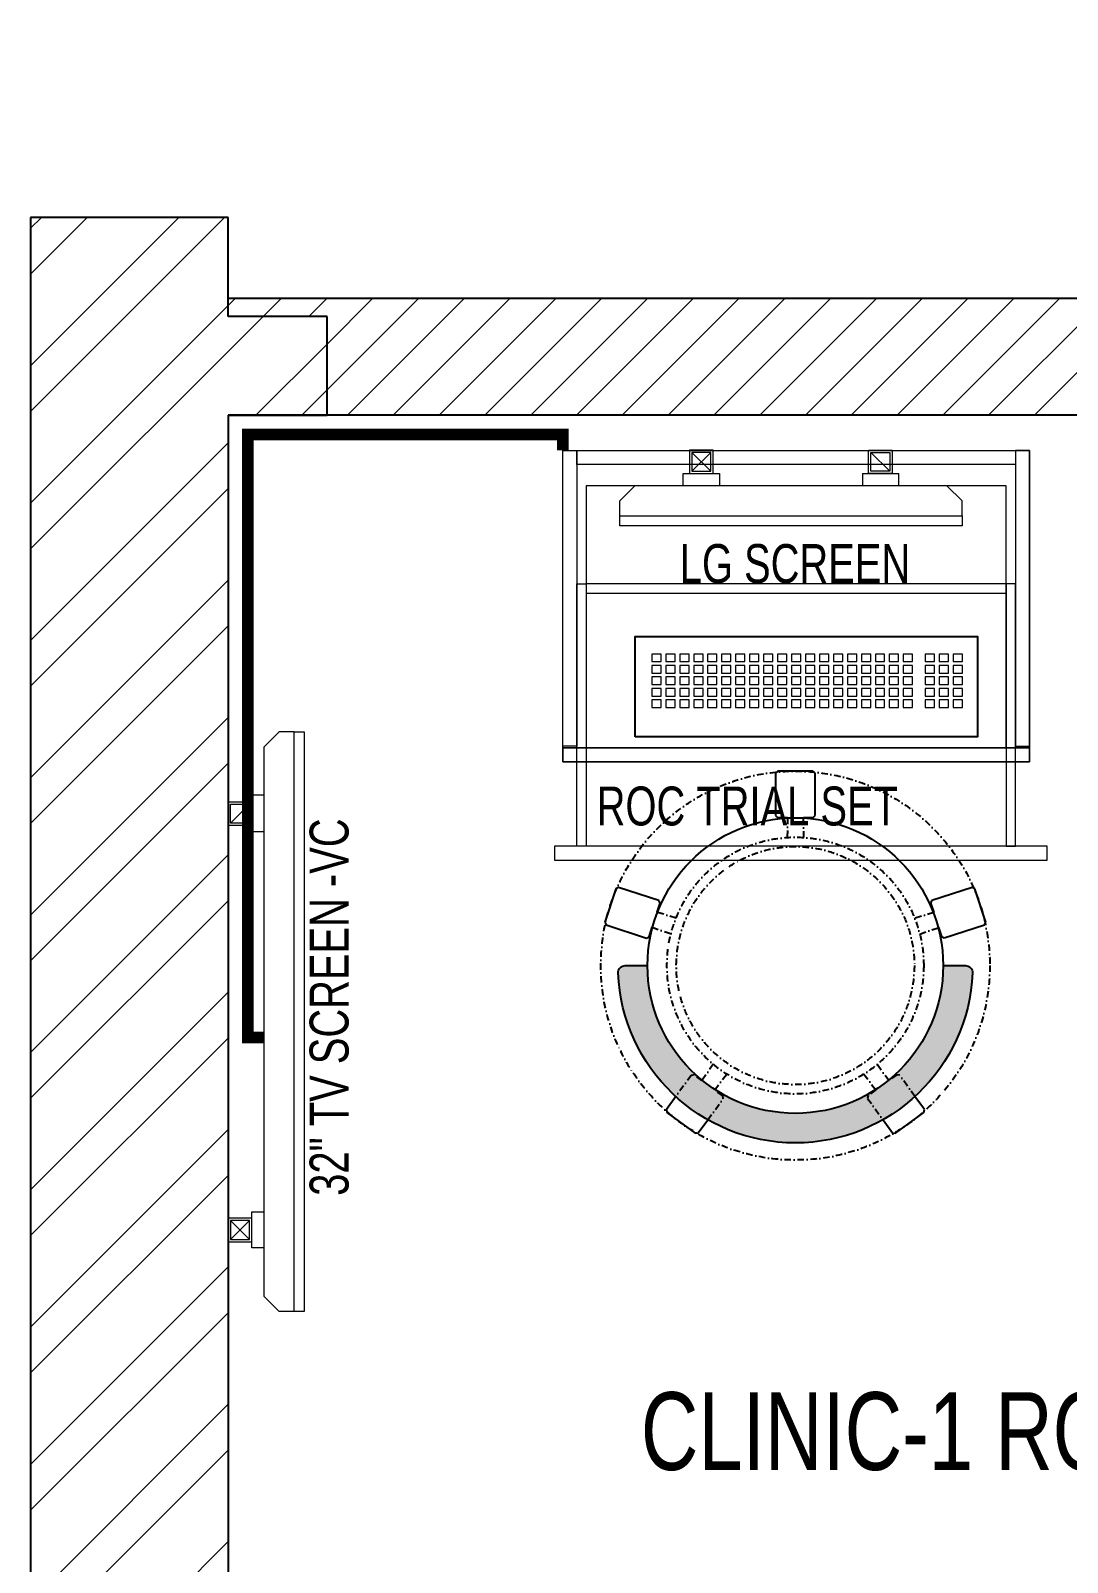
# Model space of a CAD drawing. Header units: feet. Extents: x 3051934 to 3057192, y -6064075 to -6046138.
# Drawn here: x 3051934 to 3053266, y -6050077 to -6048108 of the extents above; entities that cross this region are included whole.
import ezdxf

# ---------------------------------------------------------------- set-up
doc = ezdxf.new("R2010")
doc.units = ezdxf.units.FT
doc.header["$LTSCALE"] = 33
doc.header["$MEASUREMENT"] = 0
for name, pattern in [('ACAD_ISO03W100', [30, 12, -18]), ('DASHDOT2', [0.5, 0.25, -0.125, 0, -0.125]), ('HIDDEN', [9.524999999999995, 6.349999999999997, -3.174999999999998])]:
    doc.linetypes.add(name, pattern=pattern)
doc.layers.add('A-WALL', color=1, linetype='Continuous')
for name, color, linetype, lineweight in [('Floor-Unit', 1, 'Continuous', 13), ('HATCH', 9, 'Continuous', 9), ('LENS-DIM', 252, 'Continuous', 5), ('LENS-FURNITURE', 13, 'Continuous', 9), ('LENS-TEXT', 31, 'Continuous', 5), ('LENS_PARTITION', 21, 'Continuous', 25), ('LENS_TEXT', 31, 'Continuous', 5), ('LK-EQPMT', 3, 'Continuous', 18), ('LN-ELEVATION-1', 81, 'Continuous', 25), ('LN-ELEVATION-2', 103, 'Continuous', 20), ('LN-HATCH', 251, 'Continuous', 0), ('TV', 92, 'Continuous', 18)]:
    doc.layers.add(name, color=color, linetype=linetype, lineweight=lineweight)
doc.styles.get("Standard").update_dxf_attribs({"font": 'GILC____.TTF'})

# ---------------------------------------------------------------- blocks, each defined once
blk = doc.blocks.new('A$C6784298c')
at = {"layer": 'LN-HATCH'}
h = blk.add_hatch(dxfattribs=at)
h.set_pattern_fill('ANSI32', color=256, scale=333, angle=180)
h.set_pattern_definition([(225, (-5762440.718248804, 5286725.528060722), (88.29995930067012, -88.29995930067015), []), (225, (-5762499.584888239, 5286725.528060722), (88.29995930067012, -88.29995930067015), [])])
h.paths.add_polyline_path([(-3583.710615369491, -2879.309456639923), (-3837.710615369491, -2879.309456639923), (-3837.710615369491, -4352.509456640109), (-2821.710615369492, -4352.509456640109), (-2821.710615369492, -4098.509456640109), (-3583.710615369491, -4098.509456640109)])
h.paths.add_polyline_path([(-3583.710615369491, 143.2905433597043), (-3837.710615369491, 143.2905433597043), (-3837.710615369491, -2498.309456639923), (-3583.710615369491, -2498.309456639923)])
h.paths.add_polyline_path([(-3583.710615369491, 11090.69054336007), (-3456.710615369491, 11090.69054336007), (-3456.710615369491, 11217.69054336007), (-3583.710615369491, 11217.69054336007), (-3583.710615369491, 11344.69054336007), (-3837.710615369491, 11344.69054336007), (-3837.710615369491, 422.6905433600768), (-3583.710615369491, 422.6905433600768)])
h.paths.add_polyline_path([(1420.089384631254, 143.2905433597043), (1166.089384631254, 143.2905433597043), (1166.089384631254, -3996.909456640482), (1420.089384631254, -3996.909456640482)])
h.paths.add_polyline_path([(1039.089384631254, -4098.509456640109), (327.8893846319988, -4098.509456640109), (327.8893846319988, -4352.509456640109), (1039.089384631254, -4352.509456640109)])
h.paths.add_polyline_path([(1420.089384631254, 5324.890543359332), (1166.089384631254, 5324.890543359332), (1166.089384631254, 422.6905433600768), (1420.089384631254, 422.6905433600768)])
h.paths.add_polyline_path([(1420.089384631254, 10785.89054335933), (1166.089384631254, 10785.89054335933), (1166.089384631254, 5731.290543359705), (1420.089384631254, 5731.290543359705)])
h.paths.add_polyline_path([(1420.089384631254, 13173.49054335989), (1166.089384631254, 13173.49054335989), (1166.089384631254, 11344.69054336007), (1420.089384631254, 11344.69054336007)])
h.paths.add_polyline_path([(1039.089384631254, 13554.49054335989), (124.6893846290186, 13554.49054335989), (124.6893846290186, 13300.49054335989), (1039.089384631254, 13300.49054335989)])
h.paths.add_polyline_path([(-2.310615370981395, 13173.49054335989), (-256.3106153709814, 13173.49054335989), (-256.3106153709814, 11344.69054336007), (-2288.310615370981, 11344.69054336007), (-2288.310615370981, 11090.69054336007), (-2.310615370981395, 11090.69054336007)])
h = blk.add_hatch(dxfattribs=at)
h.set_pattern_fill('ANSI31', color=256, scale=333, angle=180)
h.set_pattern_definition([(225, (-5762440.718248804, 5286725.528060722), (29.43331976689004, -29.43331976689005), [])])
h.paths.add_polyline_path([(-2288.310615370981, 11240.69054336007), (-3583.710615369491, 11240.69054336007), (-3583.710615369491, 11217.69054336007), (-3456.710615369491, 11217.69054336007), (-3456.710615369491, 11090.69054336007), (-2288.310615370981, 11090.69054336007)])
at = {"layer": 'A-WALL'}
for p, q in [((-3837.710615369491, 11344.69054336007), (-3837.710615369491, -4352.509456640109)), ((-3583.710615369491, 11344.69054336007), (-3837.710615369491, 11344.69054336007)), ((-3583.710615369491, 11217.69054336007), (-3583.710615369491, 11344.69054336007)), ((-2288.310615370981, 11240.69054336007), (-3583.710615369491, 11240.69054336007)), ((-3456.710615369491, 11217.69054336007), (-3583.710615369491, 11217.69054336007)), ((-3456.710615369491, 11090.69054336007), (-3456.710615369491, 11217.69054336007)), ((-3583.710615369491, 11090.69054336007), (-3583.710615369491, 422.6905433600768)), ((-3456.710615369491, 11090.69054336007), (-3583.710615369491, 11090.69054336007)), ((-3583.710615369491, 11090.69054336007), (-3456.710615369491, 11090.69054336007)), ((-2288.310615370981, 11090.69054336007), (-3456.710615369491, 11090.69054336007))]:
    blk.add_line(p, q, dxfattribs=at)
blk = doc.blocks.new('TRIAL SET ROC')
at = {"layer": 'LENS-DIM', "ltscale": 0.5}
for points in [[(-400.3652351796627, -364.3162249757442), (-430.3652351796626, -364.3162249757442)], [(169.6347648203373, -364.3162249757442), (139.6347648203373, -364.3162249757442)]]:
    blk.add_lwpolyline(points, dxfattribs=at)
at = {"layer": 'LENS-FURNITURE'}
blk.add_lwpolyline([(-430.3652351796626, 18), (169.6347648203373, 18), (169.6347648203373, -382.3162249757443), (-430.3652351796626, -382.3162249757443)], close=True, dxfattribs=at)
at = {"layer": 'LENS-FURNITURE', "color": 146}
for points in [[(-412.3652351796627, -153.6065521437457), (-400.3652351796627, -153.6065521437457), (-400.3652351796628, -490.6065521437458), (-412.3652351796627, -490.6065521437458)], [(139.6347648203373, -153.6065521437458), (-400.3652351796627, -153.6065521437457), (-400.3652351796627, -165.6065521437457), (139.6347648203373, -165.6065521437458)], [(151.6347648203373, -153.6065521437458), (139.6347648203373, -153.6065521437458), (139.6347648203372, -490.6065521437458), (151.6347648203373, -490.6065521437458)], [(192.1347648203373, -490.6065521437458), (-440.8652351796627, -490.6065521437458), (-440.8652351796627, -508.6065521437458), (192.1347648203373, -508.6065521437458)]]:
    blk.add_lwpolyline(points, close=True, dxfattribs=at)
at = {"layer": 'LN-ELEVATION-2'}
for points in [[(-430.3652351796626, 18), (-412.3652351796627, 18), (-412.3652351796627, -362.3162249757442), (-430.3652351796626, -362.3162249757442)], [(-412.3652351796627, 18), (151.6347648203373, 18), (151.6347648203373, 0), (-412.3652351796627, 0)], [(169.6347648203373, 18), (151.6347648203373, 18), (151.6347648203373, -362.3162249757442), (169.6347648203373, -362.3162249757442)], [(169.6347648203373, -364.3162249757442), (-430.3652351796626, -364.3162249757442), (-430.3652351796626, -382.3162249757443), (169.6347648203373, -382.3162249757443)], [(169.6347648203373, -382.3162249757443), (-430.3652351796626, -382.3162249757443), (-430.3652351796626, -364.3162249757442), (169.6347648203373, -364.3162249757442)]]:
    blk.add_lwpolyline(points, close=True, dxfattribs=at)
at = {"layer": 'LN-ELEVATION-2', "linetype": 'HIDDEN', "ltscale": 100}
blk.add_lwpolyline([(-400.3652351796627, -364.3162249757442), (139.6347648203373, -364.3162249757442), (139.6347648203373, -27.35909500904381), (-400.3652351796627, -27.35909500904381)], close=True, dxfattribs=at)
at = {"insert": (-386.8645105547048, -414.1468168679739), "char_height": 50, "attachment_point": 1}
blk.add_mtext_dynamic_manual_height_columns('ROC TRIAL SET', width=625.228464345434, gutter_width=500, heights=[0], dxfattribs=at)
blk = doc.blocks.new('*U25')
at = {"layer": 'LK-EQPMT', "ltscale": 12}
blk.add_lwpolyline([(5.986879315214991, 4.914598100478997), (-5.986879315214991, 4.914598100478997), (-5.986879315214991, -4.914598100478997), (5.986879315214991, -4.914598100478997)], close=True, dxfattribs=at)
blk = doc.blocks.new('*U26')
at = {"color": 0, "linetype": 'ByBlock', "lineweight": -2}
for p in [(0, 0), (17.96063794564497, 0), (35.92127589128995, 0), (53.88191383693492, 0), (71.8425517825799, 0), (89.80318972822487, 0), (107.7638276738698, 0), (125.7244656195148, 0), (143.6851035651598, 0), (161.6457415108048, 0), (179.6063794564497, 0), (197.5670174020947, 0), (215.5276553477397, 0), (233.4882932933847, 0), (251.4489312390296, 0), (269.4095691846746, 0), (287.3702071303196, 0), (305.3308450759646, 0), (323.2914830216096, 0), (-9e-16, -14.74379430143699), (17.96063794564497, -14.74379430143699), (35.92127589128995, -14.74379430143699), (53.88191383693492, -14.74379430143699), (71.8425517825799, -14.74379430143699), (89.80318972822487, -14.74379430143699), (107.7638276738698, -14.74379430143699), (125.7244656195148, -14.74379430143699), (143.6851035651598, -14.74379430143699), (161.6457415108048, -14.74379430143699), (179.6063794564497, -14.74379430143699), (197.5670174020947, -14.74379430143699), (215.5276553477397, -14.74379430143699), (233.4882932933847, -14.74379430143699), (251.4489312390296, -14.74379430143699), (269.4095691846746, -14.74379430143699), (287.3702071303196, -14.74379430143699), (305.3308450759646, -14.74379430143699), (323.2914830216096, -14.74379430143699), (-1.8e-15, -29.48758860287398), (-2.7e-15, -44.23138290431096), (17.96063794564497, -29.48758860287398), (17.96063794564497, -44.23138290431096), (35.92127589128995, -29.48758860287398), (35.92127589128995, -44.23138290431096), (53.88191383693492, -29.48758860287398), (53.88191383693492, -44.23138290431096), (71.8425517825799, -29.48758860287398), (71.8425517825799, -44.23138290431096), (89.80318972822487, -29.48758860287398), (89.80318972822487, -44.23138290431096), (107.7638276738698, -29.48758860287398), (107.7638276738698, -44.23138290431096), (125.7244656195148, -29.48758860287398), (125.7244656195148, -44.23138290431096), (143.6851035651598, -29.48758860287398), (143.6851035651598, -44.23138290431096), (161.6457415108048, -29.48758860287398), (161.6457415108048, -44.23138290431096), (179.6063794564497, -29.48758860287398), (179.6063794564497, -44.23138290431096), (197.5670174020947, -29.48758860287398), (197.5670174020947, -44.23138290431096), (215.5276553477397, -29.48758860287398), (215.5276553477397, -44.23138290431096), (233.4882932933847, -29.48758860287398), (233.4882932933847, -44.23138290431096), (251.4489312390296, -29.48758860287398), (251.4489312390296, -44.23138290431096), (269.4095691846746, -29.48758860287398), (269.4095691846746, -44.23138290431096), (287.3702071303196, -29.48758860287398), (287.3702071303196, -44.23138290431096), (305.3308450759646, -29.48758860287398), (305.3308450759646, -44.23138290431096), (323.2914830216096, -29.48758860287398), (323.2914830216096, -44.23138290431096), (-3.6e-15, -58.97517720574795), (17.96063794564497, -58.97517720574795), (35.92127589128994, -58.97517720574795), (53.88191383693492, -58.97517720574795), (71.8425517825799, -58.97517720574795), (89.80318972822487, -58.97517720574795), (107.7638276738698, -58.97517720574795), (125.7244656195148, -58.97517720574795), (143.6851035651598, -58.97517720574795), (161.6457415108048, -58.97517720574795), (179.6063794564497, -58.97517720574795), (197.5670174020947, -58.97517720574795), (215.5276553477397, -58.97517720574795), (233.4882932933847, -58.97517720574795), (251.4489312390296, -58.97517720574795), (269.4095691846746, -58.97517720574795), (287.3702071303196, -58.97517720574795), (305.3308450759646, -58.97517720574795), (323.2914830216096, -58.97517720574795)]:
    blk.add_blockref('*U25', p, dxfattribs=at)
blk = doc.blocks.new('*U23')
at = {"layer": 'LK-EQPMT', "ltscale": 12}
blk.add_lwpolyline([(5.986879315214991, 4.914598100478997), (-5.986879315214991, 4.914598100478997), (-5.986879315214991, -4.914598100478997), (5.986879315214991, -4.914598100478997)], close=True, dxfattribs=at)
blk = doc.blocks.new('*U24')
at = {"color": 0, "linetype": 'ByBlock', "lineweight": -2}
for p in [(0, 0), (17.96063794564497, 0), (35.92127589128995, 0), (-9e-16, -14.74379430143699), (17.96063794564497, -14.74379430143699), (35.92127589128995, -14.74379430143699), (-1.8e-15, -29.48758860287398), (-2.7e-15, -44.23138290431096), (17.96063794564497, -29.48758860287398), (17.96063794564497, -44.23138290431096), (35.92127589128995, -29.48758860287398), (35.92127589128995, -44.23138290431096), (-3.6e-15, -58.97517720574795), (17.96063794564497, -58.97517720574795), (35.92127589128994, -58.97517720574795)]:
    blk.add_blockref('*U23', p, dxfattribs=at)
blk = doc.blocks.new('*U18')
at = {"ltscale": 12}
blk.add_lwpolyline([(8.040144996717572, 2.91038e-11), (8.040144996717572, 129.0940371821052), (448.0401449967176, 129.0940371821052), (448.0401449967176, 2.91038e-11)], close=True, dxfattribs=at)
for name, p in [('*U26', (35.16895717114949, 101.6202952143818)), ('*U24', (386.6121428576974, 101.6202952143818))]:
    blk.add_blockref(name, p)
blk = doc.blocks.new('CLINIC SCREEN')
at = {"layer": 'TV'}
for p, q in [((-103.1090284836336, 42.85441964946222), (-127.4114311772946, 18.55201695591665)), ((-127.4114311772946, 42.85441964946222), (-103.1090284836336, 18.55201695591665)), ((102.7052824410566, 42.85441964946222), (127.007685134602, 18.55201695591665))]:
    blk.add_line(p, q, dxfattribs=at)
at = {"layer": 'TV', "ltscale": 12}
for p, q in [((-220.0000000000082, -19.41163062257681), (-200.5883693773149, 0)), ((200.5883693773149, 0), (-200.5883693773149, 0)), ((-138.5315413423604, 0), (-138.5315413423604, 15.514207008644)), ((-138.5315413423604, 15.514207008644), (-91.98892031613741, 15.514207008644)), ((-91.98892031613741, 15.514207008644), (-91.98892031613741, 0)), ((91.98892031610741, 15.514207008644), (91.98892031610741, 0)), ((91.98892031610741, 15.514207008644), (138.5315413423595, 15.514207008644)), ((138.5315413423595, 0), (138.5315413423595, 15.514207008644)), ((219.9999999999918, -19.41163062257681), (200.5883693773149, 0)), ((-220.0000000000082, -38.82326124538668), (-220.0000000000082, -19.41163062257681)), ((219.9999999999918, -38.82326124538668), (219.9999999999918, -19.41163062257681))]:
    blk.add_line(p, q, dxfattribs=at)
at = {"layer": 'TV'}
for points in [[(-130.4492315140169, 15.51421661919448), (-100.0712281470269, 15.51421661919448), (-100.0712281470269, 45.89221998606814), (-130.4492315140169, 45.89221998606814)], [(-127.4114311772946, 18.55201695591665), (-103.1090284836336, 18.55201695591665), (-103.1090284836336, 42.85441964946222), (-127.4114311772946, 42.85441964946222)], [(130.0454854713243, 15.51421661919448), (99.66748210433435, 15.51421661919448), (99.66748210433435, 45.89221998606814), (130.0454854713243, 45.89221998606814)], [(127.007685134602, 18.55201695591665), (102.7052824410566, 18.55201695591665), (102.7052824410566, 42.85441964946222), (127.007685134602, 42.85441964946222)]]:
    blk.add_lwpolyline(points, close=True, dxfattribs=at)
at = {"layer": 'TV', "ltscale": 12}
blk.add_lwpolyline([(-220.0000000000082, -51.71278328332107), (-220.0000000000082, -38.82326124538668), (219.9999999999918, -38.82326124538668), (219.9999999999918, -51.71278328332107)], close=True, dxfattribs=at)
at = {"layer": 'Floor-Unit', "color": 0, "ltscale": 2, "insert": (5.199680584678389, -100.4085774972336), "char_height": 50, "attachment_point": 5}
blk.add_mtext_dynamic_manual_height_columns('LG SCREEN', width=466.4796511627907, gutter_width=12.5, heights=[0], dxfattribs=at)
blk = doc.blocks.new('32INCH VC FOR CLINIC')
at = {"layer": 'LK-EQPMT'}
for p, q in [((116.8909715171903, 152.5672029328125), (92.58856882341206, 128.264800239267)), ((92.58856882341206, 152.5672029328125), (116.8909715171903, 128.264800239267)), ((627.7052824404091, 152.5672029328125), (652.0076851341872, 128.264800239267))]:
    blk.add_line(p, q, dxfattribs=at)
at = {"layer": 'LK-EQPMT', "ltscale": 12}
for p, q in [((81.46845865808427, 109.7127832833503), (81.46845865808427, 125.2269902919943)), ((81.46845865808427, 125.2269902919943), (128.0110796838999, 125.2269902919943)), ((128.0110796838999, 125.2269902919943), (128.0110796838999, 109.7127832833503)), ((616.9889203161001, 125.2269902919943), (616.9889203161001, 109.7127832833503)), ((616.9889203161001, 125.2269902919943), (663.5315413419156, 125.2269902919943)), ((663.5315413419156, 109.7127832833503), (663.5315413419156, 125.2269902919943)), ((0, 90.30115266077335), (19.41163062304258, 109.7127832833503)), ((725.5883693769574, 109.7127832833503), (19.41163062304258, 109.7127832833503)), ((745, 90.30115266077335), (725.5883693769574, 109.7127832833503)), ((0, 70.88952203796362), (0, 90.30115266077335)), ((745, 70.88952203796362), (745, 90.30115266077335))]:
    blk.add_line(p, q, dxfattribs=at)
at = {"layer": 'LK-EQPMT'}
for points in [[(89.55076848529278, 125.2269999025447), (119.9287718534469, 125.2269999025447), (119.9287718534469, 155.6050032694184), (89.55076848529278, 155.6050032694184)], [(92.58856882341206, 128.264800239267), (116.8909715171903, 128.264800239267), (116.8909715171903, 152.5672029328125), (92.58856882341206, 152.5672029328125)], [(655.0454854704439, 125.2269999025447), (624.6674821041522, 125.2269999025447), (624.6674821041522, 155.6050032694184), (655.0454854704439, 155.6050032694184)], [(652.0076851341872, 128.264800239267), (627.7052824404091, 128.264800239267), (627.7052824404091, 152.5672029328125), (652.0076851341872, 152.5672029328125)]]:
    blk.add_lwpolyline(points, close=True, dxfattribs=at)
at = {"layer": 'LK-EQPMT', "ltscale": 12}
blk.add_lwpolyline([(0, 58.0000000000291), (0, 70.88952203796362), (745, 70.88952203796362), (745, 58.0000000000291)], close=True, dxfattribs=at)
at = {"layer": 'LENS-TEXT', "color": 0, "ltscale": 2, "insert": (391.1996805854142, 25.6359011628374), "char_height": 50, "attachment_point": 5}
blk.add_mtext_dynamic_manual_height_columns('32" TV SCREEN -VC', width=466.4796511627907, gutter_width=12.5, heights=[0], dxfattribs=at)
blk = doc.blocks.new('DR STOOL')
at = {"layer": 'HATCH'}
h = blk.add_hatch(dxfattribs=at)
h.set_pattern_fill('ANSI36', color=250, angle=-90.00000000000001)
h.set_pattern_definition([(315, (-227.8099174643867, 917.3997257252777), (6.173926083235043, -1.683798022700468), [7.9375, -1.587499999999999, 0, -1.587499999999999])])
edge = h.paths.add_edge_path()
edge.add_line((-190.0000000041909, 4.511094e-10), (-218.6899174675346, 4.511094e-10))
edge.add_arc((-218.6899174670689, 9.120000000388245), 9.119999999940092, 177.6119845363388, 269.9999999996136, ccw=False)
edge.add_arc((-1.8626451e-09, 3.565219e-10), 228.000000002257, 2.3880154632688004, 177.6119845367313, ccw=False)
edge.add_arc((218.6899174633436, 9.120000000497384), 9.120000000051716, -90.00000000034493, 2.3880154629299, ccw=False)
edge.add_line((218.6899174633436, 4.511094e-10), (190, 4.511094e-10))
edge.add_arc((-1.8626451e-09, 4.511094e-10), 190.000000001979, -1.27e-14, 180)
at = {"layer": 'LN-ELEVATION-1', "color": 1, "ltscale": 100}
for p, q in [((-128.6221585394814, 215.4841044476634), (-165.2704676063731, 189.0243927398114)), ((-124.7228340068832, 214.8545704018979), (-128.6221585394814, 215.4841044476634)), ((-112.6981821293011, 198.1996966340157), (-124.7228340068832, 214.8545704018979)), ((124.7553772013634, 214.9803744515593), (112.5488144652918, 198.2845540212292)), ((128.7014972954057, 215.5933048763618), (124.7553772013634, 214.9803744515593)), ((128.7014972954057, 215.5933048763618), (124.7553772013634, 214.9803744515593)), ((165.1911288509145, 188.915192311113), (128.7014972954057, 215.5933048763618)), ((165.1911288509145, 188.915192311113), (128.7014972954057, 215.5933048763618)), ((-165.2704676063731, 189.0243927398114), (-165.9069543029182, 185.0820035930228)), ((-165.9069543029182, 185.0820035930228), (-153.8003208162263, 168.3135803133482)), ((153.6734594982117, 168.4294150282658), (165.7973639420234, 185.0121775862135)), ((165.7973639420234, 185.0121775862135), (165.1911288509145, 188.915192311113)), ((165.7973639420234, 185.0121775862135), (165.1911288509145, 188.915192311113)), ((-191.2928382232785, -35.45407700946089), (-242.9550312487409, -52.24013893969095)), ((-187.9259491492994, -37.1695928365807), (-191.2928382232785, -35.45407700946089)), ((-184.1424400564283, -48.81403796559607), (-187.9259491492994, -37.1695928365807)), ((188.0651108901948, -36.96233201187715), (184.0504167033359, -49.19388854173303)), ((191.3981811110861, -35.27656588272658), (188.0651108901948, -36.96233201187715)), ((243.0100176925771, -52.21682526778022), (191.3981811110861, -35.27656588272658)), ((-242.9550312487409, -52.24013893969095), (-244.7482102331705, -55.75945052818861)), ((-244.7482102331705, -55.75945052818861), (-230.7800458371639, -98.74904560100549)), ((230.715890809428, -98.7280946081737), (244.8123673382215, -55.78040257930116)), ((244.8123673382215, -55.78040257930116), (243.0100176925771, -52.21682526778022)), ((-173.8639617776498, -80.4479453730819), (-177.8421125086024, -68.2044548037811)), ((177.6922140880488, -68.56540505095472), (173.8739495249465, -80.1985000452405)), ((-227.2218665438704, -100.5620286722478), (-175.5596735184081, -83.7759667420105)), ((-175.5596735184081, -83.7759667420105), (-173.8639617776498, -80.4479453730819)), ((173.8739495249465, -80.1985000452405), (175.5794035866856, -83.5704969359358)), ((175.5794035866856, -83.5704969359358), (227.1912401677109, -100.5107563209894)), ((-230.7800458371639, -98.74904560100549), (-227.2218665438704, -100.5620286722478)), ((227.1912401677109, -100.5107563209894), (230.715890809428, -98.7280946081737)), ((-22.72193054761737, -190.2142363802995), (-25.39390889601782, -192.886214728569)), ((-25.39390889601782, -192.886214728569), (-25.39390889601782, -247.2070584567482)), ((-10.47823652112856, -190.2142363802995), (-22.72193054761737, -190.2142363802995)), ((22.78362171910703, -190.2142363802995), (9.910054048988968, -190.2142363802995)), ((25.42475448176265, -192.8553691428751), (22.78362171910703, -190.2142363802995)), ((25.42475448176265, -247.1762128710543), (25.42475448176265, -192.8553691428751)), ((-25.39390889601782, -247.2070584567482), (-22.60096735274419, -250)), ((-22.60096735274419, -250), (22.60096735274419, -250)), ((22.60096735274419, -250), (25.42475448176265, -247.1762128710543))]:
    blk.add_line(p, q, dxfattribs=at)
at = {"layer": 'LN-ELEVATION-1', "linetype": 'DASHDOT2'}
for p, q in [((-92.92521573789418, 170.8129362839827), (-112.6981821293011, 198.1996966340157)), ((112.5488144652918, 198.2845540212292), (92.69529851106927, 171.1294289919315)), ((-153.8003208162263, 168.3135803133482), (-134.1093360339291, 141.0403694751003)), ((-103.4542870586738, 159.9154408004979), (-93.52748446213081, 167.0824927485227)), ((-88.15393704269081, 139.4771787207864), (-103.4542870586738, 159.9154408004979)), ((-93.52748446213081, 167.0824927485227), (-92.92521573789418, 170.8129362839827)), ((103.6608748426661, 159.8406005539291), (88.19885099539533, 139.4487815762331)), ((92.69529851106927, 171.1294289919315), (93.26858203159645, 167.4385604566923)), ((93.26858203159645, 167.4385604566923), (103.6608748426661, 159.8406005539291)), ((133.7372852512635, 141.1612321265929), (153.6734594982117, 168.4294150282658)), ((-134.1093360339291, 141.0403694751003), (-130.4219571123831, 140.4450534014686)), ((-130.4219571123831, 140.4450534014686), (-119.9844727469608, 147.9808124662595)), ((-119.9844727469608, 147.9808124662595), (-105.3687285655178, 126.9741353208374)), ((105.4096150295809, 126.94019481352), (120.1194891873747, 147.8074627162714)), ((120.1194891873747, 147.8074627162714), (130.0033113472163, 140.5812532722048)), ((130.0033113472163, 140.5812532722048), (133.7372852512635, 141.1612321265929)), ((-159.954806596972, -40.49024384317454), (-184.1424400564283, -48.81403796559607)), ((184.0504167033359, -49.19388854173303), (159.8786162491887, -40.79004861696012)), ((-177.8421125086024, -68.2044548037811), (-153.4148110738024, -60.73628028803068)), ((153.3006618716754, -61.02382378749462), (177.6922140880488, -68.56540505095472)), ((-10.92024635523557, -164.6382343793375), (-10.47823652112856, -190.2142363802995)), ((9.910054048988968, -190.2142363802995), (10.35584833659231, -164.674698740353))]:
    blk.add_line(p, q, dxfattribs=at)
at = {"layer": 'LN-ELEVATION-1', "color": 1, "ltscale": 100}
blk.add_lwpolyline([(-190.0000000023283, 0), (-218.6899174656719, 0, -0.4264743413925903), (-227.8019973598421, 9.5, -0.959166304662544), (227.8019973593764, 9.5, -0.4264743413925903), (218.6899174647406, 0), (190.0000000013969, 0)], format="xyb", dxfattribs=at)
at = {"layer": 'LN-ELEVATION-1', "linetype": 'DASHDOT2'}
for radius in [250, 165, 153]:
    blk.add_circle((0, 0), radius, dxfattribs=at)
at = {"layer": 'LN-ELEVATION-1', "color": 1, "ltscale": 100}
blk.add_circle((0, 0), 190, dxfattribs=at)

msp = doc.modelspace()

# ---------------------------------------------------------------- linework, layer by layer
at = {"color": 13, "linetype": 'ACAD_ISO03W100', "ltscale": 0.01, "const_width": 15}
msp.add_lwpolyline([(3052617.830290045, -6048647.608506803), (3052617.830290045, -6048627.249411781), (3052212.774230648, -6048627.249411789), (3052212.774230648, -6049402.249411785), (3052233.666450625, -6049402.249411785)], dxfattribs=at)

# ---------------------------------------------------------------- block references
for name, p in [('TRIAL SET ROC', (3053048.195525225, -6048665.608506803)), ('*U18', (3052702.975961053, -6049015.881576424))]:
    msp.add_blockref(name, p)
at = {"rotation": 89.99999999999999}
msp.add_blockref('32INCH VC FOR CLINIC', (3052343.379233909, -6049754.512298402), dxfattribs=at)
at = {"layer": 'LENS-DIM', "color": 2}
msp.add_blockref('A$C6784298c', (3055771.484846018, -6059692.939955149), dxfattribs=at)
at = {"layer": 'LENS-FURNITURE', "rotation": 180}
msp.add_blockref('DR STOOL', (3052916.68588193, -6049309.922112424), dxfattribs=at)
at = {"layer": 'LENS_PARTITION'}
msp.add_blockref('CLINIC SCREEN', (3052911.027557846, -6048692.967601811), dxfattribs=at)

# ---------------------------------------------------------------- texts
at = {"layer": 'LENS_TEXT', "linetype": 'Continuous', "ltscale": 3, "insert": (3053310.315995283, -6049909.162458856), "char_height": 100, "attachment_point": 5}
msp.add_mtext_dynamic_manual_height_columns('{\\C7;CLINIC-1 ROC- MINSIGN}', width=1531.990094598125, gutter_width=0.9999999999999992, heights=[0], dxfattribs=at)

doc.saveas('drawing.dxf')
